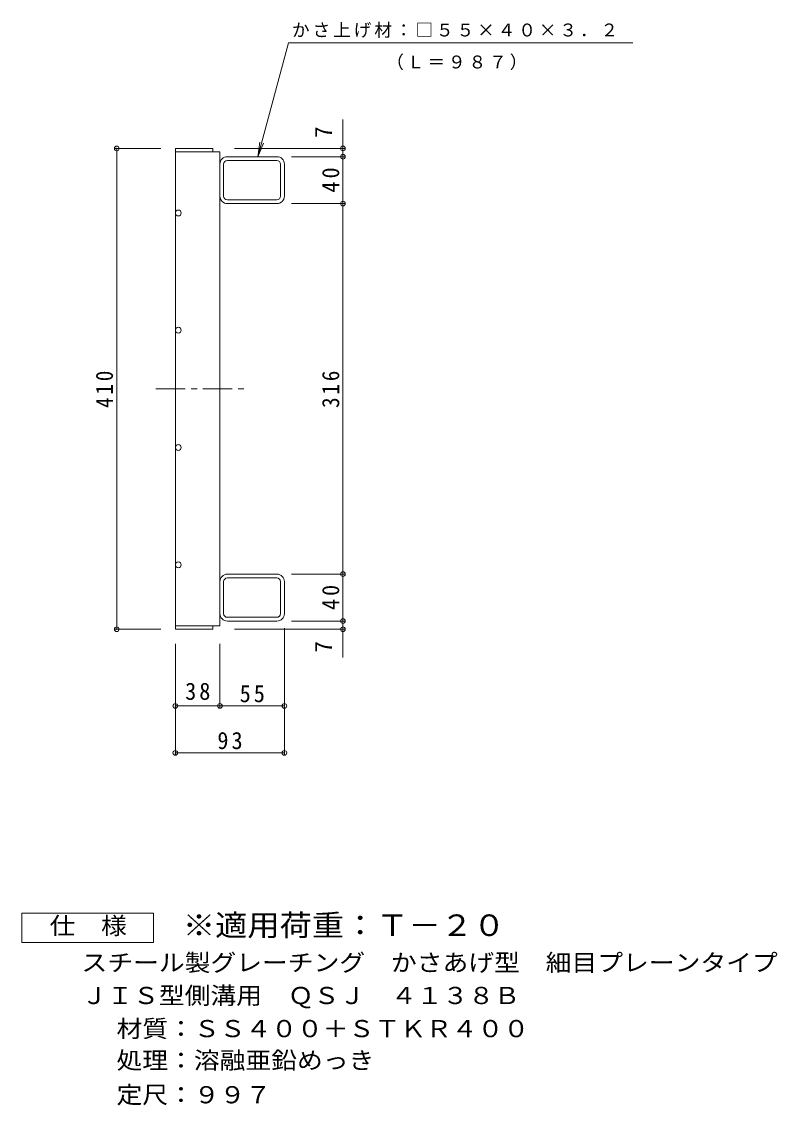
# Model space of a CAD drawing. Units: millimetres, scale not verified. Extents: x -813 to 892, y -689 to 483.
# Drawn here: x 247 to 892, y -504 to 420 of the extents above; entities that cross this region are included whole.
import ezdxf
from ezdxf.enums import TextEntityAlignment as Align

# ---------------------------------------------------------------- set-up
doc = ezdxf.new("R2010")
doc.units = ezdxf.units.MM
doc.header["$LTSCALE"] = 5
doc.header["$PDMODE"] = 32
doc.header["$PDSIZE"] = 4
doc.linetypes.add('CHAIN1', pattern=[8, 5, -1, 1, -1])
for name, color, linetype, lineweight in [('1-1_1-1ﾚｲﾔ', 2, 'Continuous', 9), ('1-2_1-2ﾚｲﾔ', 3, 'Continuous', 9), ('1-4_1-4ﾚｲﾔ', 7, 'Continuous', 9), ('1-5_1-5ﾚｲﾔ', 7, 'Continuous', 9), ('F-4_F-4ﾚｲﾔ', 2, 'Continuous', 9)]:
    doc.layers.add(name, color=color, linetype=linetype, lineweight=lineweight)
doc.layers.add('F-5_F-5ﾚｲﾔ', color=3, linetype='Continuous')
doc.styles.add('ＭＳ ゴシック', font='')
doc.styles.get('ＭＳ ゴシック').set_extended_font_data('MS Gothic')

msp = doc.modelspace()

# ---------------------------------------------------------------- linework, layer by layer
at = {"layer": '1-1_1-1ﾚｲﾔ'}
for p, q in [((419.578, 270.954), (419.578, 298.154)), ((464.978, 304.554), (422.778, 304.554)), ((464.978, 301.354), (422.778, 301.354)), ((468.178, 270.954), (468.178, 298.154)), ((471.378, 270.954), (471.378, 298.154)), ((422.778, 267.754), (464.978, 267.754)), ((464.978, 264.554), (422.778, 264.554)), ((464.978, -51.446), (422.778, -51.446)), ((422.778, -54.646), (464.978, -54.646)), ((419.578, -57.846), (419.578, -85.046)), ((468.178, -57.846), (468.178, -85.046)), ((471.378, -57.846), (471.378, -85.046)), ((464.978, -88.246), (422.778, -88.246)), ((464.978, -91.446), (422.778, -91.446))]:
    msp.add_line(p, q, dxfattribs=at)
for centre, radius, start, end in [((422.778, 298.154), 6.4, 90, 180), ((422.778, 298.154), 3.2, 90, 180), ((464.978, 298.154), 6.4, 0, 90), ((464.978, 298.154), 3.2, 0, 90), ((422.778, 270.954), 6.4, 180, 270), ((422.778, 270.954), 3.2, 180, 270), ((464.978, 270.954), 6.4, 270, 0), ((464.978, 270.954), 3.2, 270, 0), ((422.778, -57.846), 6.4, 90, 180), ((422.778, -57.846), 3.2, 90, 180), ((464.978, -57.846), 6.4, 0, 90), ((464.978, -57.846), 3.2, 0, 90), ((422.778, -85.046), 6.4, 180, 270), ((422.778, -85.046), 3.2, 180, 270), ((464.978, -85.046), 3.2, 270, 0), ((464.978, -85.046), 6.4, 270, 0)]:
    msp.add_arc(centre, radius, start, end, dxfattribs=at)
at = {"layer": '1-2_1-2ﾚｲﾔ'}
for p, q in [((378.378, 311.554), (378.378, -98.446)), ((378.378, -95.446), (416.378, -95.446)), ((378.378, -98.446), (410.378, -98.446)), ((410.378, -95.446), (410.378, -98.446))]:
    msp.add_line(p, q, dxfattribs=at)
at = {"layer": '1-2_1-2ﾚｲﾔ', "linetype": 'CHAIN1'}
msp.add_line((361.859, 106.554), (439.569, 106.554), dxfattribs=at)
at = {"layer": '1-2_1-2ﾚｲﾔ'}
for points in [[(378.378, 311.554), (410.378, 311.554), (410.378, 308.554)], [(378.378, 308.554), (416.378, 308.554), (416.378, -95.446)]]:
    msp.add_lwpolyline(points, dxfattribs=at)
for centre in [(380.878, 256.553), (380.878, 156.553), (380.878, 56.553), (380.878, -43.447)]:
    msp.add_circle(centre, 2.5, dxfattribs=at)
at = {"layer": '1-4_1-4ﾚｲﾔ'}
for p, q in [((521.378, -122.627), (521.378, 336.278)), ((365.878, 311.554), (326.878, 311.554)), ((328.378, -98.446), (328.378, 311.554)), ((428.878, 311.554), (522.878, 311.554)), ((477.478, 304.554), (522.878, 304.554)), ((477.478, 264.554), (522.878, 264.554)), ((477.478, -51.446), (522.878, -51.446)), ((477.478, -91.446), (522.878, -91.446)), ((365.878, -98.446), (326.878, -98.446)), ((428.878, -98.446), (522.878, -98.446)), ((471.378, -97.546), (471.378, -205.352)), ((378.378, -110.946), (378.378, -205.352)), ((416.378, -110.946), (416.378, -165.352)), ((378.378, -163.852), (471.378, -163.852)), ((378.378, -203.852), (471.378, -203.852))]:
    msp.add_line(p, q, dxfattribs=at)
for p in [(328.378, 311.554), (521.378, 311.554), (521.378, 304.554), (521.378, 264.554), (521.378, -51.446), (521.378, -91.446), (328.378, -98.446), (521.378, -98.446), (378.378, -163.852), (416.378, -163.852), (471.378, -163.852), (378.378, -203.852), (471.378, -203.852)]:
    msp.add_point(p, dxfattribs=at)
at = {"layer": '1-5_1-5ﾚｲﾔ'}
for q in [(450.51, 316.947), (453.662, 316.102)]:
    msp.add_line((448.878, 304.554), q, dxfattribs=at)
msp.add_lwpolyline([(448.878, 304.554), (474.869, 401.554), (768.577, 401.554)], dxfattribs=at)
at = {"layer": 'F-4_F-4ﾚｲﾔ'}
msp.add_lwpolyline([(247.297, -365.473), (247.297, -340.473), (359.797, -340.473), (359.797, -365.473)], close=True, dxfattribs=at)

# ---------------------------------------------------------------- texts
at = {"layer": '1-4_1-4ﾚｲﾔ', "color": 2, "style": 'ＭＳ ゴシック'}
for p in [(516.378, 320.437), (516.378, -118.479)]:
    msp.add_text('7', height=14.66, rotation=90, dxfattribs=at).set_placement(p, align=Align.BOTTOM_LEFT)
at = {"layer": '1-4_1-4ﾚｲﾔ', "color": 2, "char_height": 14.66, "attachment_point": 7, "rotation": 90, "style": 'ＭＳ ゴシック'}
for s, insert in [('\\T1.27;\\W0.95;40', (518.378, 273.929)), ('\\T1.27;\\W0.9;410', (325.378, 90.304)), ('\\T1.27;\\W0.9;316', (518.378, 90.304)), ('\\T1.27;\\W0.95;40', (518.378, -82.071))]:
    msp.add_mtext(s, dxfattribs=dict(at, insert=insert))
at = {"layer": '1-4_1-4ﾚｲﾔ', "color": 2, "char_height": 14.66, "attachment_point": 7, "style": 'ＭＳ ゴシック'}
for s, insert in [('\\T1.27;\\W0.95;38', (386.753, -158.852)), ('\\T1.27;\\W0.95;55', (433.253, -160.851)), ('\\T1.27;\\W0.95;93', (414.253, -200.852))]:
    msp.add_mtext(s, dxfattribs=dict(at, insert=insert))
at = {"layer": '1-5_1-5ﾚｲﾔ', "char_height": 11, "attachment_point": 7, "style": 'ＭＳ ゴシック'}
for s, insert in [('\\T1.17;かさ上げ材：□５５×４０×３．２', (477.878, 405.897)), ('\\T1.17;（Ｌ＝９８７）', (558.322, 378.368))]:
    msp.add_mtext(s, dxfattribs=dict(at, insert=insert))
at = {"layer": 'F-4_F-4ﾚｲﾔ', "style": 'ＭＳ ゴシック', "width": 1.1}
for s, p in [('仕\u3000様', (271.047, -362.973)), ('スチール製グレーチング\u3000かさあげ型\u3000細目プレーンタイプ', (298.342, -394.433)), ('ＪＩＳ型側溝用\u3000ＱＳＪ\u3000４１３８Ｂ', (298.342, -422.482)), ('材質：ＳＳ４００＋ＳＴＫＲ４００', (328.198, -450.712)), ('処理：溶融亜鉛めっき', (328.198, -477.751)), ('定尺：９９７', (328.197, -507.108))]:
    msp.add_text(s, height=14.66, dxfattribs=at).set_placement(p, align=Align.BOTTOM_LEFT)
at = {"layer": 'F-5_F-5ﾚｲﾔ', "style": 'ＭＳ ゴシック', "width": 1.1}
msp.add_text('※適用荷重：Ｔ－２０', height=18.33, dxfattribs=at).set_placement((384.797, -365.473), align=Align.BOTTOM_LEFT)

doc.saveas('drawing.dxf')
